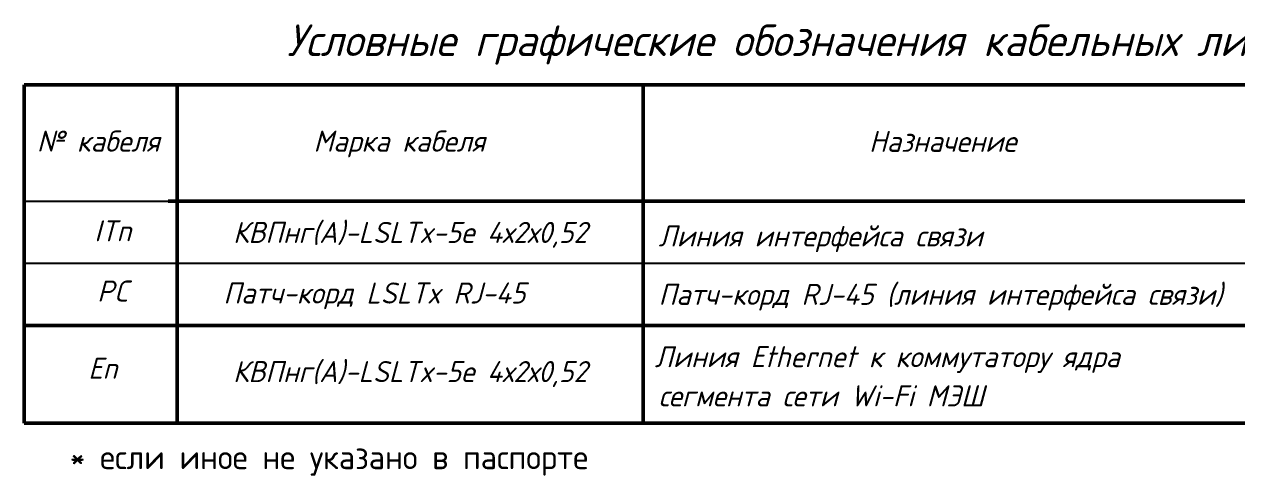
# Model space of a CAD drawing. Header units: millimetres. Extents: x 4247 to 622543, y -201358 to 142419.
# Drawn here: x 142725 to 153141, y -149068 to -145190 of the extents above; entities that cross this region are included whole.
import ezdxf
from ezdxf.enums import TextEntityAlignment as Align

# ---------------------------------------------------------------- set-up
doc = ezdxf.new("R2010")
doc.units = ezdxf.units.MM
doc.styles.add('GOST-2.304_Type-B_italic', font='GOST_Common Italic.ttf')

msp = doc.modelspace()

# ---------------------------------------------------------------- linework, layer by layer
at = {"lineweight": 50, "ltscale": 20}
for p, q in [((142725.37, -146709.822), (142725.37, -145709.849)), ((142725.37, -145709.849), (155523.872, -145709.849)), ((144037.717, -146709.822), (144037.717, -145709.849)), ((148037.608, -146709.822), (148037.608, -145709.849)), ((142725.37, -147776.459), (142725.37, -146709.822)), ((143961.133, -146709.822), (155523.872, -146709.822)), ((144037.717, -147776.459), (144037.717, -146709.822)), ((148037.608, -147776.459), (148037.608, -146709.822)), ((142725.37, -148616.08), (142725.37, -147243.14)), ((144037.717, -148616.08), (144037.717, -147243.14)), ((148037.608, -148616.08), (148037.608, -147243.14)), ((142725.37, -147776.459), (155523.872, -147776.459)), ((142725.37, -148616.08), (155523.872, -148616.08))]:
    msp.add_line(p, q, dxfattribs=at)
at = {"ltscale": 20}
for p, q in [((142725.37, -146709.822), (154495.563, -146709.822)), ((145371.014, -146709.822), (144037.717, -146709.822)), ((142725.37, -147243.14), (155523.872, -147243.14))]:
    msp.add_line(p, q, dxfattribs=at)

# ---------------------------------------------------------------- texts
at = {"color": 7, "style": 'GOST-2.304_Type-B_italic'}
for s, height, p in [('№ кабеля', 180.857, (142833.681, -146284.261)), ('Марка кабеля', 180.85698, (145207.958, -146284.261)), ('Назначение', 180.857, (149976.186, -146286.232))]:
    msp.add_text(s, height=height, dxfattribs=at).set_placement(p)
for s, height, p in [('ITn', 180.857, (143484.901, -146964.089)), ('КВПнг(А)-LSLTx-5е 4х2х0,52', 180.85698, (146037.663, -146977.709)), ('PC', 180.857, (143484.901, -147481.528)), ('En', 180.857, (143399.449, -148144.329)), ('КВПнг(А)-LSLTx-5е 4х2х0,52', 180.85698, (146037.663, -148173.148))]:
    msp.add_text(s, height=height, dxfattribs=at).set_placement(p, align=Align.MIDDLE_CENTER)
for s, p in [('Линия интерфейса связи', (148169.521, -147007.958)), ('Патч-корд RJ-45 (линия интерфейса связи)', (148169.521, -147509.8)), ('Линия Ethernet к коммутатору ядра ', (148136.606, -148045.213))]:
    msp.add_text(s, height=180.85698, dxfattribs=at).set_placement(p, align=Align.MIDDLE_LEFT)
at = {"color": 7, "lineweight": 25, "ltscale": 100, "insert": (149432.925, -145192.005, 214.809), "char_height": 271.28547, "width": 9932.20014, "attachment_point": 2, "style": 'GOST-2.304_Type-B_italic'}
msp.add_mtext('\\pxqc;Условные графические обозначения кабельных линий', dxfattribs=at)
at = {"color": 0, "insert": (144433.875, -147522.797), "char_height": 180.85698, "width": 3231.5734, "attachment_point": 4, "style": 'GOST-2.304_Type-B_italic'}
msp.add_mtext('{\\C256;Патч-ко}рд LSLTx RJ-45', dxfattribs=at)
at = {"color": 7, "insert": (148171.137, -148290.865), "char_height": 180.85698, "width": 3778.29756, "attachment_point": 1, "style": 'GOST-2.304_Type-B_italic'}
msp.add_mtext('сегмента сети Wi-Fi МЭШ', dxfattribs=at)
at = {"color": 18, "lineweight": 15, "true_color": 0x000000, "insert": (143115.379, -148804.012), "char_height": 226.07122, "attachment_point": 1, "style": 'GOST-2.304_Type-B_italic'}
msp.add_mtext_dynamic_manual_height_columns('{\\fGOST Common|b0|i0|c204|p34;\\H0.91667x;\\C256;* если иное не указано в паспорте}', width=5493.30923, gutter_width=313.988, heights=[0], dxfattribs=at)

doc.saveas('drawing.dxf')
